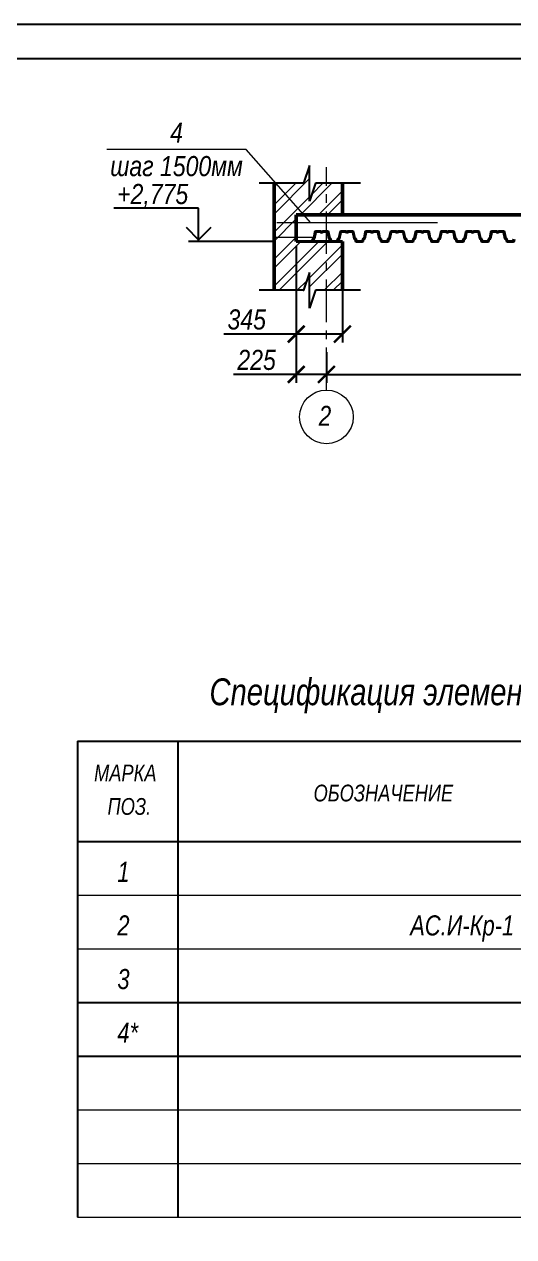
# Model space of a CAD drawing. Header units: millimetres. Extents: x 1582001 to 3303937, y 226471 to 491235.
# Drawn here: x 1688208 to 1695510, y 302866 to 320955 of the extents above; entities that cross this region are included whole.
import ezdxf

# ---------------------------------------------------------------- set-up
doc = ezdxf.new("R2010")
doc.units = ezdxf.units.MM
doc.linetypes.add('CENTER', pattern=[50.8, 31.75, -6.35, 6.35, -6.35])
doc.layers.get('Defpoints').update_dxf_attribs({"color": 255, "lineweight": 30})
for name, color, linetype in [('00', 15, 'Continuous'), ('6', 7, 'Continuous'), ('Spezifikazia', 250, 'Continuous'), ('Формуляр', 138, 'Continuous')]:
    doc.layers.add(name, color=color, linetype=linetype)
for name, color, linetype, lineweight in [('A-Wall-G', 22, 'Continuous', 50), ('Оси', 251, 'CENTER', 9), ('перекрытия', 7, 'Continuous', 40), ('Размеры', 7, 'Continuous', 18), ('Штриховки', 251, 'Continuous', 20)]:
    doc.layers.add(name, color=color, linetype=linetype, lineweight=lineweight)
doc.styles.add('GOST 2.304', font='ARIALNI.TTF', dxfattribs={"width": 0.98, "height": 300})
doc.styles.get("Standard").update_dxf_attribs({"font": 'ARIALNI.TTF', "height": 300})
doc.styles.add('STYLE1', font='ARIALNI.TTF', dxfattribs={"height": 300})
doc.styles.add('Текст', font='ARIALNI.TTF')
doc.dimstyles.new('х2', dxfattribs={"dimscale": 100, "dimtxt": 2.5, "dimasz": 2.5, "dimexe": 1.25, "dimexo": 0.625, "dimtad": 1, "dimdec": 0, "dimlfac": 0.5, "dimtxsty": 'Standard', "dimblk": 'ARCHTICK', "dimcen": 2.5, "dimadec": 0, "dimazin": 0, "dimtfac": 1, "dimtdec": 0, "dimtmove": 0, "dimatfit": 3, "dimfxl": 0, "dimarcsym": 0})

# ---------------------------------------------------------------- blocks, each defined once
blk = doc.blocks.new('1')
at = {"layer": 'перекрытия', "lineweight": 40, "ltscale": 100}
for p, q in [((0, 2), (80, 2)), ((95, 34), (90, 10)), ((97, 34), (92, 10)), ((107, 42), (105, 42)), ((107, 40), (105, 40)), ((132, 142), (114, 47)), ((134, 142), (115, 46)), ((210, 152), (144, 152)), ((210, 150), (144, 150)), ((230, 138), (226, 138)), ((230, 136), (226, 136)), ((311, 152), (246, 152)), ((311, 150), (246, 150)), ((321, 142), (340, 46)), ((323, 142), (342, 47)), ((348, 42), (351, 42)), ((348, 40), (351, 40)), ((359, 34), (363, 10)), ((360, 34), (365, 10)), ((375, 2), (455, 2)), ((375, 0), (455, 0)), ((470, 34), (465, 10)), ((470, 34), (465, 10)), ((472, 34), (467, 10)), ((472, 34), (467, 10)), ((482, 42), (480, 42)), ((482, 42), (480, 42)), ((482, 40), (480, 40)), ((482, 40), (480, 40)), ((507, 142), (489, 47)), ((509, 142), (490, 46)), ((585, 152), (519, 152)), ((585, 150), (519, 150)), ((605, 138), (601, 138)), ((605, 136), (601, 136)), ((686, 152), (621, 152)), ((686, 150), (621, 150)), ((696, 142), (715, 46)), ((698, 142), (717, 47)), ((723, 42), (726, 42)), ((723, 40), (726, 40)), ((734, 34), (738, 10)), ((735, 34), (740, 10)), ((750, 2), (830, 2)), ((750, 0), (830, 0))]:
    blk.add_line(p, q, dxfattribs=at)
for centre, radius, start, end in [((80, 12), 12, 270, 348.8738), ((80, 12), 10.2, 270, 348.8738), ((105, 32), 9.8, 90, 168.8738), ((105, 32), 8, 90, 168.8738), ((107, 48), 6.2, 270, 348.8738), ((107, 48), 8, 270, 348.8738), ((144, 140), 11.8, 90, 168.8738), ((144, 140), 10, 90, 168.8738), ((210, 142), 9.8, 7.1808, 90), ((210, 142), 8, 7.1808, 90), ((226, 144), 8, 187.1808, 270), ((226, 144), 6.2, 187.1808, 270), ((230, 144), 8, 270, 352.8192), ((230, 144), 6.2, 270, 352.8192), ((246, 142), 9.8, 90, 172.8192), ((246, 142), 8, 90, 172.8192), ((311, 140), 11.8, 11.1262, 90), ((311, 140), 10, 11.1262, 90), ((348, 48), 8, 191.1262, 270), ((348, 48), 6.2, 191.1262, 270), ((351, 32), 9.8, 11.1262, 90), ((351, 32), 8, 11.1262, 90), ((375, 12), 12, 191.1262, 270), ((375, 12), 10.2, 191.1262, 270), ((455, 12), 12, 270, 348.8738), ((455, 12), 10.2, 270, 348.8738), ((455, 12), 12, 270, 348.8738), ((455, 12), 10.2, 270, 348.8738), ((480, 32), 9.8, 90, 168.8738), ((480, 32), 9.8, 90, 168.8738), ((480, 32), 8, 90, 168.8738), ((480, 32), 8, 90, 168.8738), ((482, 48), 6.2, 270, 348.8738), ((482, 48), 6.2, 270, 348.8738), ((482, 48), 8, 270, 348.8738), ((482, 48), 8, 270, 348.8738), ((519, 140), 11.8, 90, 168.8738), ((519, 140), 10, 90, 168.8738), ((585, 142), 9.8, 7.1808, 90), ((585, 142), 8, 7.1808, 90), ((601, 144), 8, 187.1808, 270), ((601, 144), 6.2, 187.1808, 270), ((605, 144), 8, 270, 352.8192), ((605, 144), 6.2, 270, 352.8192), ((621, 142), 9.8, 90, 172.8192), ((621, 142), 8, 90, 172.8192), ((686, 140), 11.8, 11.1262, 90), ((686, 140), 10, 11.1262, 90), ((723, 48), 8, 191.1262, 270), ((723, 48), 6.2, 191.1262, 270), ((726, 32), 9.8, 11.1262, 90), ((726, 32), 8, 11.1262, 90), ((750, 12), 12, 191.1262, 270), ((750, 12), 10.2, 191.1262, 270)]:
    blk.add_arc(centre, radius, start, end, dxfattribs=at)
blk = doc.blocks.new('_ArchTick')
at = {"color": 0, "linetype": 'ByBlock', "const_width": 0.15}
blk.add_lwpolyline([(-0.5, -0.5), (0.5, 0.5)], dxfattribs=at)
blk = doc.blocks.new('*D1952')
at = {"layer": 'Defpoints', "color": 0, "lineweight": -3, "ltscale": 100, "transparency": 16777216}
for p in [(1703426, 316508), (1692715, 316021), (1703426, 315731)]:
    blk.add_point(p, dxfattribs=at)
at = {"layer": 'Размеры', "color": 0, "lineweight": -2, "ltscale": 100, "transparency": 16777216}
for p, q in [((1703426, 316446), (1703426, 315606)), ((1692715, 315959), (1692715, 315606)), ((1692715, 315731), (1703426, 315731))]:
    blk.add_line(p, q, dxfattribs=at)
at = {"layer": 'Размеры', "color": 0, "lineweight": -2, "ltscale": 100, "transparency": 16777216, "xscale": 250, "yscale": 250, "zscale": 250, "rotation": 180}
blk.add_blockref('_ArchTick', (1692715, 315731), dxfattribs=at)
at = {"layer": 'Размеры', "color": 0, "lineweight": -2, "ltscale": 100, "transparency": 16777216, "xscale": 250, "yscale": 250, "zscale": 250}
blk.add_blockref('_ArchTick', (1703426, 315731), dxfattribs=at)
at = {"layer": 'Размеры', "color": 0, "ltscale": 100, "transparency": 16777216, "insert": (1698071, 315974), "char_height": 300, "attachment_point": 5}
blk.add_mtext('\\L7400', dxfattribs=at)
blk = doc.blocks.new('*D1953')
at = {"layer": 'Defpoints', "color": 0, "lineweight": -3, "ltscale": 100, "transparency": 16777216}
for p in [(1692266, 316813), (1692715, 316124), (1692266, 315731)]:
    blk.add_point(p, dxfattribs=at)
at = {"layer": 'Размеры', "color": 0, "lineweight": -2, "ltscale": 100, "transparency": 16777216}
for p, q in [((1692266, 316750), (1692266, 315606)), ((1692715, 316062), (1692715, 315606)), ((1692266, 315731), (1691332, 315731)), ((1692715, 315731), (1692266, 315731))]:
    blk.add_line(p, q, dxfattribs=at)
at = {"layer": 'Размеры', "color": 0, "lineweight": -2, "ltscale": 100, "transparency": 16777216, "xscale": 250, "yscale": 250, "zscale": 250, "rotation": 180}
blk.add_blockref('_ArchTick', (1692266, 315731), dxfattribs=at)
at = {"layer": 'Размеры', "color": 0, "lineweight": -2, "ltscale": 100, "transparency": 16777216, "xscale": 250, "yscale": 250, "zscale": 250}
blk.add_blockref('_ArchTick', (1692715, 315731), dxfattribs=at)
at = {"layer": 'Размеры', "color": 0, "ltscale": 100, "transparency": 16777216, "insert": (1691674, 315946), "char_height": 300, "attachment_point": 5}
blk.add_mtext('225', dxfattribs=at)
blk = doc.blocks.new('*D2137')
at = {"layer": 'Defpoints', "color": 0, "lineweight": -3, "ltscale": 100, "transparency": 16777216}
for p in [(1692266, 317713), (1692955, 317713), (1692266, 316333)]:
    blk.add_point(p, dxfattribs=at)
at = {"layer": 'Размеры', "color": 0, "lineweight": -2, "ltscale": 100, "transparency": 16777216}
for p, q in [((1692266, 317650), (1692266, 316208)), ((1692955, 317650), (1692955, 316208)), ((1692266, 316333), (1691184, 316333)), ((1692955, 316333), (1692266, 316333))]:
    blk.add_line(p, q, dxfattribs=at)
at = {"layer": 'Размеры', "color": 0, "lineweight": -2, "ltscale": 100, "transparency": 16777216, "xscale": 250, "yscale": 250, "zscale": 250, "rotation": 180}
blk.add_blockref('_ArchTick', (1692266, 316333), dxfattribs=at)
at = {"layer": 'Размеры', "color": 0, "lineweight": -2, "ltscale": 100, "transparency": 16777216, "xscale": 250, "yscale": 250, "zscale": 250}
blk.add_blockref('_ArchTick', (1692955, 316333), dxfattribs=at)
at = {"layer": 'Размеры', "color": 0, "ltscale": 100, "transparency": 16777216, "insert": (1691527, 316549), "char_height": 300, "attachment_point": 5}
blk.add_mtext('345', dxfattribs=at)

msp = doc.modelspace()

# ---------------------------------------------------------------- hatches: boundary and pattern name
at = {"layer": 'Размеры', "ltscale": 100}
h = msp.add_hatch(dxfattribs=at)
h.set_pattern_fill('ANSI32', color=256, scale=30, style=0)
h.set_pattern_definition([(45, (227969.22, -21873.42), (-202.055763, 202.055763), []), (45, (228103.92, -21873.42), (-202.055763, 202.055763), [])])
h.paths.add_polyline_path([(1692955.4, 318582.4), (1692715.4, 318582.4), (1692715.4, 318112.8), (1692955.4, 318112.8)])
h.paths.add_polyline_path([(1692715.4, 316986.4), (1692955.4, 316986.4), (1692955.4, 317712.8), (1692715.4, 317712.8)])
h.paths.add_polyline_path([(1692715.4, 317712.8), (1692265.4, 317712.8), (1692265.4, 318112.8), (1692715.4, 318112.8), (1692715.4, 318582.4), (1692551.7, 318582.4), (1692463.3, 318317), (1692463.3, 318847.7), (1692374.8, 318582.4), (1691935.4, 318582.4), (1691935.4, 316986.4), (1692374.8, 316986.4), (1692463.3, 317251.8), (1692463.3, 316721.1), (1692551.7, 316986.4), (1692715.4, 316986.4)])

# ---------------------------------------------------------------- linework, layer by layer
at = {"layer": '00', "color": 15, "linetype": 'Continuous'}
for p, q in [((1692463.3, 318847.7), (1692374.8, 318582.4)), ((1692463.3, 318317), (1692463.3, 318847.7)), ((1692374.8, 318582.4), (1691710.6, 318582.4)), ((1692551.7, 318582.4), (1692463.3, 318317)), ((1693224.3, 318582.4), (1692551.7, 318582.4)), ((1692463.3, 317251.8), (1692374.8, 316986.4)), ((1692463.3, 316721.1), (1692463.3, 317251.8)), ((1692374.8, 316986.4), (1691710.6, 316986.4)), ((1692551.7, 316986.4), (1692463.3, 316721.1)), ((1693224.3, 316986.4), (1692551.7, 316986.4))]:
    msp.add_line(p, q, dxfattribs=at)
at = {"layer": '6', "color": 12}
for p in [(1692374.8, 318582.4), (1692374.8, 316986.4)]:
    msp.add_point(p, dxfattribs=at)
at = {"layer": 'A-Wall-G', "color": 0, "ltscale": 100}
for p, q in [((1691935.4, 316986.4), (1691935.4, 318582.4)), ((1692955.4, 318112.8), (1692955.4, 318582.4)), ((1692265.4, 318112.8), (1692265.4, 317712.8)), ((1697707.9, 318112.8), (1692265.4, 318112.8)), ((1692955.4, 316986.4), (1692955.4, 317712.8))]:
    msp.add_line(p, q, dxfattribs=at)
at = {"layer": 'A-Wall-G', "lineweight": 20}
msp.add_line((1692545.4, 317772.8), (1691935.4, 317772.8), dxfattribs=at)
at = {"layer": 'Spezifikazia', "ltscale": 500}
for p, q in [((1689000.7, 310261), (1689000.7, 303161)), ((1689000.7, 310261), (1707500.7, 310261)), ((1690500.7, 310261), (1690500.7, 303161)), ((1689000.7, 308761), (1707500.7, 308761))]:
    msp.add_line(p, q, dxfattribs=at)
at = {"layer": 'Spezifikazia', "lineweight": 18, "ltscale": 500}
for p, q in [((1689000.7, 307961), (1707500.7, 307961)), ((1689000.7, 307161), (1707500.7, 307161)), ((1689000.7, 304761), (1707500.7, 304761)), ((1689000.7, 303961), (1707500.7, 303961)), ((1689000.7, 303161), (1707500.7, 303161))]:
    msp.add_line(p, q, dxfattribs=at)
at = {"layer": 'Spezifikazia'}
for p, q in [((1689000.7, 306361), (1707500.7, 306361)), ((1689000.7, 305561), (1707500.7, 305561)), ((1689000.7, 305561), (1707500.7, 305561))]:
    msp.add_line(p, q, dxfattribs=at)
at = {"layer": 'Оси', "ltscale": 20}
msp.add_line((1692715.4, 315496.8), (1692715.4, 318824.7), dxfattribs=at)
at = {"layer": 'Оси', "linetype": 'Continuous'}
msp.add_circle((1692715.4, 315096.8), 400, dxfattribs=at)
at = {"layer": 'перекрытия', "lineweight": 40, "ltscale": 100}
for p, q in [((1692550.1, 317855.1), (1692531.3, 317759.6)), ((1692551.9, 317854.7), (1692533.1, 317759.3)), ((1692627.4, 317864.6), (1692561.7, 317864.6)), ((1692627.4, 317862.8), (1692561.7, 317862.8)), ((1692647.6, 317850.6), (1692643.3, 317850.6)), ((1692647.6, 317848.8), (1692643.3, 317848.8)), ((1692729.2, 317864.6), (1692663.4, 317864.6)), ((1692729.2, 317862.8), (1692663.4, 317862.8)), ((1692739, 317854.7), (1692757.8, 317759.3)), ((1692740.8, 317855.1), (1692759.6, 317759.6)), ((1692925.1, 317855.1), (1692906.3, 317759.6)), ((1692926.9, 317854.7), (1692908.1, 317759.3)), ((1693002.4, 317864.6), (1692936.7, 317864.6)), ((1693002.4, 317862.8), (1692936.7, 317862.8)), ((1693022.6, 317850.6), (1693018.3, 317850.6)), ((1693022.6, 317848.8), (1693018.3, 317848.8)), ((1693104.2, 317864.6), (1693038.4, 317864.6)), ((1693104.2, 317862.8), (1693038.4, 317862.8)), ((1693114, 317854.7), (1693132.8, 317759.3)), ((1693115.8, 317855.1), (1693134.6, 317759.6)), ((1693300.1, 317855.1), (1693281.3, 317759.6)), ((1693301.9, 317854.7), (1693283.1, 317759.3)), ((1693377.4, 317864.6), (1693311.7, 317864.6)), ((1693377.4, 317862.8), (1693311.7, 317862.8)), ((1693397.6, 317850.6), (1693393.3, 317850.6)), ((1693397.6, 317848.8), (1693393.3, 317848.8)), ((1693479.2, 317864.6), (1693413.4, 317864.6)), ((1693479.2, 317862.8), (1693413.4, 317862.8)), ((1693489, 317854.7), (1693507.8, 317759.3)), ((1693490.8, 317855.1), (1693509.6, 317759.6)), ((1693675.1, 317855.1), (1693656.3, 317759.6)), ((1693676.9, 317854.7), (1693658.1, 317759.3)), ((1693752.4, 317864.6), (1693686.7, 317864.6)), ((1693752.4, 317862.8), (1693686.7, 317862.8)), ((1693772.6, 317850.6), (1693768.3, 317850.6)), ((1693772.6, 317848.8), (1693768.3, 317848.8)), ((1693854.2, 317864.6), (1693788.4, 317864.6)), ((1693854.2, 317862.8), (1693788.4, 317862.8)), ((1693864, 317854.7), (1693882.8, 317759.3)), ((1693865.8, 317855.1), (1693884.6, 317759.6)), ((1694050.1, 317855.1), (1694031.3, 317759.6)), ((1694051.9, 317854.7), (1694033.1, 317759.3)), ((1694127.4, 317864.6), (1694061.7, 317864.6)), ((1694127.4, 317862.8), (1694061.7, 317862.8)), ((1694147.6, 317850.6), (1694143.3, 317850.6)), ((1694147.6, 317848.8), (1694143.3, 317848.8)), ((1694229.2, 317864.6), (1694163.4, 317864.6)), ((1694229.2, 317862.8), (1694163.4, 317862.8)), ((1694239, 317854.7), (1694257.8, 317759.3)), ((1694240.8, 317855.1), (1694259.6, 317759.6)), ((1695175.1, 317855.1), (1695156.3, 317759.6)), ((1695176.9, 317854.7), (1695158.1, 317759.3)), ((1695252.4, 317864.6), (1695186.7, 317864.6)), ((1695252.4, 317862.8), (1695186.7, 317862.8)), ((1695272.6, 317850.6), (1695268.3, 317850.6)), ((1695272.6, 317848.8), (1695268.3, 317848.8)), ((1695354.2, 317864.6), (1695288.4, 317864.6)), ((1695354.2, 317862.8), (1695288.4, 317862.8)), ((1695364, 317854.7), (1695382.8, 317759.3)), ((1695365.8, 317855.1), (1695384.6, 317759.6)), ((1692265.9, 317712.8), (1692955.4, 317712.8)), ((1692417.8, 317714.6), (1692498.1, 317714.6)), ((1692417.8, 317712.8), (1692498.1, 317712.8)), ((1692512.8, 317746.7), (1692508.1, 317722.8)), ((1692514.5, 317746.4), (1692509.9, 317722.5)), ((1692525.2, 317754.6), (1692522.4, 317754.6)), ((1692525.2, 317752.8), (1692522.4, 317752.8)), ((1692765.7, 317754.6), (1692768.5, 317754.6)), ((1692765.7, 317752.8), (1692768.5, 317752.8)), ((1692776.4, 317746.4), (1692781, 317722.5)), ((1692778.1, 317746.7), (1692782.8, 317722.8)), ((1692792.8, 317714.6), (1692873.1, 317714.6)), ((1692792.8, 317712.8), (1692873.1, 317712.8)), ((1692887.8, 317746.7), (1692883.1, 317722.8)), ((1692887.8, 317746.7), (1692883.1, 317722.8)), ((1692889.5, 317746.4), (1692884.9, 317722.5)), ((1692889.5, 317746.4), (1692884.9, 317722.5)), ((1692900.2, 317754.6), (1692897.4, 317754.6)), ((1692900.2, 317754.6), (1692897.4, 317754.6)), ((1692900.2, 317752.8), (1692897.4, 317752.8)), ((1692900.2, 317752.8), (1692897.4, 317752.8)), ((1693140.7, 317754.6), (1693143.5, 317754.6)), ((1693140.7, 317752.8), (1693143.5, 317752.8)), ((1693151.4, 317746.4), (1693156, 317722.5)), ((1693153.1, 317746.7), (1693157.8, 317722.8)), ((1693167.8, 317714.6), (1693248.1, 317714.6)), ((1693167.8, 317712.8), (1693248.1, 317712.8)), ((1693262.8, 317746.7), (1693258.1, 317722.8)), ((1693262.8, 317746.7), (1693258.1, 317722.8)), ((1693264.5, 317746.4), (1693259.9, 317722.5)), ((1693264.5, 317746.4), (1693259.9, 317722.5)), ((1693275.2, 317754.6), (1693272.4, 317754.6)), ((1693275.2, 317754.6), (1693272.4, 317754.6)), ((1693275.2, 317752.8), (1693272.4, 317752.8)), ((1693275.2, 317752.8), (1693272.4, 317752.8)), ((1693515.7, 317754.6), (1693518.5, 317754.6)), ((1693515.7, 317752.8), (1693518.5, 317752.8)), ((1693526.4, 317746.4), (1693531, 317722.5)), ((1693528.1, 317746.7), (1693532.8, 317722.8)), ((1693530.6, 317724.8), (1693531, 317722.5)), ((1693532.4, 317725.2), (1693532.8, 317722.8)), ((1693542.8, 317714.6), (1693623.1, 317714.6)), ((1693542.8, 317712.8), (1693623.1, 317712.8)), ((1693637.8, 317746.7), (1693633.1, 317722.8)), ((1693637.8, 317746.7), (1693633.1, 317722.8)), ((1693639.5, 317746.4), (1693634.9, 317722.5)), ((1693639.5, 317746.4), (1693634.9, 317722.5)), ((1693650.2, 317754.6), (1693647.4, 317754.6)), ((1693650.2, 317754.6), (1693647.4, 317754.6)), ((1693650.2, 317752.8), (1693647.4, 317752.8)), ((1693650.2, 317752.8), (1693647.4, 317752.8)), ((1693890.7, 317754.6), (1693893.5, 317754.6)), ((1693890.7, 317752.8), (1693893.5, 317752.8)), ((1693901.4, 317746.4), (1693906, 317722.5)), ((1693903.1, 317746.7), (1693907.8, 317722.8)), ((1693905.6, 317724.8), (1693906, 317722.5)), ((1693907.4, 317725.2), (1693907.8, 317722.8)), ((1693917.8, 317714.6), (1693998.1, 317714.6)), ((1693998.1, 317714.6), (1693917.8, 317714.6)), ((1693917.8, 317712.8), (1693998.1, 317712.8)), ((1693998.1, 317712.8), (1693917.8, 317712.8)), ((1694012.8, 317746.7), (1694008.1, 317722.8)), ((1694014.5, 317746.4), (1694009.9, 317722.5)), ((1694025.2, 317754.6), (1694022.4, 317754.6)), ((1694025.2, 317752.8), (1694022.4, 317752.8)), ((1694265.7, 317754.6), (1694268.5, 317754.6)), ((1694265.7, 317752.8), (1694268.5, 317752.8)), ((1694276.4, 317746.4), (1694281, 317722.5)), ((1694278.1, 317746.7), (1694282.8, 317722.8)), ((1694292.8, 317712.8), (1694373.1, 317712.8)), ((1695137.8, 317746.7), (1695133.1, 317722.8)), ((1695137.8, 317746.7), (1695133.1, 317722.8)), ((1695139.5, 317746.4), (1695134.9, 317722.5)), ((1695139.5, 317746.4), (1695134.9, 317722.5)), ((1695150.2, 317754.6), (1695147.4, 317754.6)), ((1695150.2, 317754.6), (1695147.4, 317754.6)), ((1695150.2, 317752.8), (1695147.4, 317752.8)), ((1695150.2, 317752.8), (1695147.4, 317752.8)), ((1695390.7, 317754.6), (1695393.5, 317754.6)), ((1695390.7, 317752.8), (1695393.5, 317752.8)), ((1695401.4, 317746.4), (1695406, 317722.5)), ((1695403.1, 317746.7), (1695407.8, 317722.8)), ((1695405.6, 317724.8), (1695406, 317722.5)), ((1695407.4, 317725.2), (1695407.8, 317722.8)), ((1695417.8, 317714.6), (1695498.1, 317714.6)), ((1695498.1, 317714.6), (1695417.8, 317714.6)), ((1695417.8, 317712.8), (1695498.1, 317712.8)), ((1695498.1, 317712.8), (1695417.8, 317712.8)), ((1695512.8, 317746.7), (1695508.1, 317722.8)), ((1695514.5, 317746.4), (1695509.9, 317722.5))]:
    msp.add_line(p, q, dxfattribs=at)
for centre, radius, start, end in [((1692561.7, 317852.8), 11.8, 90, 168.87383), ((1692561.7, 317852.8), 10, 90, 168.87383), ((1692627.4, 317854.8), 9.8, 7.18076, 90), ((1692627.4, 317854.8), 8, 7.18076, 90), ((1692643.3, 317856.8), 8, 187.18076, 270), ((1692643.3, 317856.8), 6.2, 187.18076, 270), ((1692647.6, 317856.8), 6.2, 270, 352.81924), ((1692647.6, 317856.8), 8, 270, 352.81924), ((1692663.4, 317854.8), 9.8, 90, 172.81924), ((1692663.4, 317854.8), 8, 90, 172.81924), ((1692729.2, 317852.8), 11.8, 11.12617, 90), ((1692729.2, 317852.8), 10, 11.12617, 90), ((1692936.7, 317852.8), 11.8, 90, 168.87383), ((1692936.7, 317852.8), 10, 90, 168.87383), ((1693002.4, 317854.8), 9.8, 7.18076, 90), ((1693002.4, 317854.8), 8, 7.18076, 90), ((1693018.3, 317856.8), 8, 187.18076, 270), ((1693018.3, 317856.8), 6.2, 187.18076, 270), ((1693022.6, 317856.8), 6.2, 270, 352.81924), ((1693022.6, 317856.8), 8, 270, 352.81924), ((1693038.4, 317854.8), 9.8, 90, 172.81924), ((1693038.4, 317854.8), 8, 90, 172.81924), ((1693104.2, 317852.8), 11.8, 11.12617, 90), ((1693104.2, 317852.8), 10, 11.12617, 90), ((1693311.7, 317852.8), 11.8, 90, 168.87383), ((1693311.7, 317852.8), 10, 90, 168.87383), ((1693377.4, 317854.8), 9.8, 7.18076, 90), ((1693377.4, 317854.8), 8, 7.18076, 90), ((1693393.3, 317856.8), 8, 187.18076, 270), ((1693393.3, 317856.8), 6.2, 187.18076, 270), ((1693397.6, 317856.8), 6.2, 270, 352.81924), ((1693397.6, 317856.8), 8, 270, 352.81924), ((1693413.4, 317854.8), 9.8, 90, 172.81924), ((1693413.4, 317854.8), 8, 90, 172.81924), ((1693479.2, 317852.8), 11.8, 11.12617, 90), ((1693479.2, 317852.8), 10, 11.12617, 90), ((1693686.7, 317852.8), 11.8, 90, 168.87383), ((1693686.7, 317852.8), 10, 90, 168.87383), ((1693752.4, 317854.8), 9.8, 7.18076, 90), ((1693752.4, 317854.8), 8, 7.18076, 90), ((1693768.3, 317856.8), 8, 187.18076, 270), ((1693768.3, 317856.8), 6.2, 187.18076, 270), ((1693772.6, 317856.8), 6.2, 270, 352.81924), ((1693772.6, 317856.8), 8, 270, 352.81924), ((1693788.4, 317854.8), 9.8, 90, 172.81924), ((1693788.4, 317854.8), 8, 90, 172.81924), ((1693854.2, 317852.8), 11.8, 11.12617, 90), ((1693854.2, 317852.8), 10, 11.12617, 90), ((1694061.7, 317852.8), 11.8, 90, 168.87383), ((1694061.7, 317852.8), 10, 90, 168.87383), ((1694127.4, 317854.8), 9.8, 7.18076, 90), ((1694127.4, 317854.8), 8, 7.18076, 90), ((1694143.3, 317856.8), 8, 187.18076, 270), ((1694143.3, 317856.8), 6.2, 187.18076, 270), ((1694147.6, 317856.8), 6.2, 270, 352.81924), ((1694147.6, 317856.8), 8, 270, 352.81924), ((1694163.4, 317854.8), 9.8, 90, 172.81924), ((1694163.4, 317854.8), 8, 90, 172.81924), ((1694229.2, 317852.8), 11.8, 11.12617, 90), ((1694229.2, 317852.8), 10, 11.12617, 90), ((1695186.7, 317852.8), 11.8, 90, 168.87383), ((1695186.7, 317852.8), 10, 90, 168.87383), ((1695252.4, 317854.8), 9.8, 7.18076, 90), ((1695252.4, 317854.8), 8, 7.18076, 90), ((1695268.3, 317856.8), 8, 187.18076, 270), ((1695268.3, 317856.8), 6.2, 187.18076, 270), ((1695272.6, 317856.8), 6.2, 270, 352.81924), ((1695272.6, 317856.8), 8, 270, 352.81924), ((1695288.4, 317854.8), 9.8, 90, 172.81924), ((1695288.4, 317854.8), 8, 90, 172.81924), ((1695354.2, 317852.8), 11.8, 11.12617, 90), ((1695354.2, 317852.8), 10, 11.12617, 90), ((1692498.1, 317724.8), 10.2, 270, 348.87383), ((1692498.1, 317724.8), 12, 270, 348.87383), ((1692522.4, 317744.8), 9.8, 90, 168.87383), ((1692522.4, 317744.8), 8, 90, 168.87383), ((1692525.2, 317760.8), 6.2, 270, 348.87383), ((1692525.2, 317760.8), 8, 270, 348.87383), ((1692765.7, 317760.8), 8, 191.12617, 270), ((1692765.7, 317760.8), 6.2, 191.12617, 270), ((1692768.5, 317744.8), 9.8, 11.12617, 90), ((1692768.5, 317744.8), 8, 11.12617, 90), ((1692792.8, 317724.8), 12, 191.12617, 270), ((1692792.8, 317724.8), 10.2, 191.12617, 270), ((1692873.1, 317724.8), 10.2, 270, 348.87383), ((1692873.1, 317724.8), 10.2, 270, 348.87383), ((1692873.1, 317724.8), 12, 270, 348.87383), ((1692873.1, 317724.8), 12, 270, 348.87383), ((1692897.4, 317744.8), 9.8, 90, 168.87383), ((1692897.4, 317744.8), 9.8, 90, 168.87383), ((1692897.4, 317744.8), 8, 90, 168.87383), ((1692897.4, 317744.8), 8, 90, 168.87383), ((1692900.2, 317760.8), 6.2, 270, 348.87383), ((1692900.2, 317760.8), 6.2, 270, 348.87383), ((1692900.2, 317760.8), 8, 270, 348.87383), ((1692900.2, 317760.8), 8, 270, 348.87383), ((1693140.7, 317760.8), 8, 191.12617, 270), ((1693140.7, 317760.8), 6.2, 191.12617, 270), ((1693143.5, 317744.8), 9.8, 11.12617, 90), ((1693143.5, 317744.8), 8, 11.12617, 90), ((1693167.8, 317724.8), 12, 191.12617, 270), ((1693167.8, 317724.8), 10.2, 191.12617, 270), ((1693248.1, 317724.8), 10.2, 270, 348.87383), ((1693248.1, 317724.8), 10.2, 270, 348.87383), ((1693248.1, 317724.8), 12, 270, 348.87383), ((1693248.1, 317724.8), 12, 270, 348.87383), ((1693272.4, 317744.8), 9.8, 90, 168.87383), ((1693272.4, 317744.8), 9.8, 90, 168.87383), ((1693272.4, 317744.8), 8, 90, 168.87383), ((1693272.4, 317744.8), 8, 90, 168.87383), ((1693275.2, 317760.8), 6.2, 270, 348.87383), ((1693275.2, 317760.8), 6.2, 270, 348.87383), ((1693275.2, 317760.8), 8, 270, 348.87383), ((1693275.2, 317760.8), 8, 270, 348.87383), ((1693515.7, 317760.8), 8, 191.12617, 270), ((1693515.7, 317760.8), 6.2, 191.12617, 270), ((1693518.5, 317744.8), 9.8, 11.12617, 90), ((1693518.5, 317744.8), 8, 11.12617, 90), ((1693542.8, 317724.8), 12, 191.12617, 270), ((1693542.8, 317724.8), 12, 191.12617, 270), ((1693542.8, 317724.8), 10.2, 191.12617, 270), ((1693542.8, 317724.8), 10.2, 191.12617, 270), ((1693623.1, 317724.8), 10.2, 270, 348.87383), ((1693623.1, 317724.8), 10.2, 270, 348.87383), ((1693623.1, 317724.8), 12, 270, 348.87383), ((1693623.1, 317724.8), 12, 270, 348.87383), ((1693647.4, 317744.8), 9.8, 90, 168.87383), ((1693647.4, 317744.8), 9.8, 90, 168.87383), ((1693647.4, 317744.8), 8, 90, 168.87383), ((1693647.4, 317744.8), 8, 90, 168.87383), ((1693650.2, 317760.8), 6.2, 270, 348.87383), ((1693650.2, 317760.8), 6.2, 270, 348.87383), ((1693650.2, 317760.8), 8, 270, 348.87383), ((1693650.2, 317760.8), 8, 270, 348.87383), ((1693890.7, 317760.8), 8, 191.12617, 270), ((1693890.7, 317760.8), 6.2, 191.12617, 270), ((1693893.5, 317744.8), 9.8, 11.12617, 90), ((1693893.5, 317744.8), 8, 11.12617, 90), ((1693917.8, 317724.8), 12, 191.12617, 270), ((1693917.8, 317724.8), 12, 191.12617, 270), ((1693917.8, 317724.8), 10.2, 191.12617, 270), ((1693917.8, 317724.8), 10.2, 191.12617, 270), ((1693998.1, 317724.8), 10.2, 270, 348.87383), ((1693998.1, 317724.8), 10.2, 270, 348.87383), ((1693998.1, 317724.8), 10.2, 270, 348.87383), ((1693998.1, 317724.8), 12, 270, 348.87383), ((1693998.1, 317724.8), 12, 270, 348.87383), ((1693998.1, 317724.8), 12, 270, 348.87383), ((1694022.4, 317744.8), 9.8, 90, 168.87383), ((1694022.4, 317744.8), 8, 90, 168.87383), ((1694025.2, 317760.8), 6.2, 270, 348.87383), ((1694025.2, 317760.8), 8, 270, 348.87383), ((1694265.7, 317760.8), 8, 191.12617, 270), ((1694265.7, 317760.8), 6.2, 191.12617, 270), ((1694268.5, 317744.8), 9.8, 11.12617, 90), ((1694268.5, 317744.8), 8, 11.12617, 90), ((1694292.8, 317724.8), 12, 191.12617, 270), ((1694292.8, 317724.8), 10.2, 191.12617, 270), ((1695123.1, 317724.8), 10.2, 270, 348.87383), ((1695123.1, 317724.8), 10.2, 270, 348.87383), ((1695123.1, 317724.8), 12, 270, 348.87383), ((1695123.1, 317724.8), 12, 270, 348.87383), ((1695147.4, 317744.8), 9.8, 90, 168.87383), ((1695147.4, 317744.8), 9.8, 90, 168.87383), ((1695147.4, 317744.8), 8, 90, 168.87383), ((1695147.4, 317744.8), 8, 90, 168.87383), ((1695150.2, 317760.8), 6.2, 270, 348.87383), ((1695150.2, 317760.8), 6.2, 270, 348.87383), ((1695150.2, 317760.8), 8, 270, 348.87383), ((1695150.2, 317760.8), 8, 270, 348.87383), ((1695390.7, 317760.8), 8, 191.12617, 270), ((1695390.7, 317760.8), 6.2, 191.12617, 270), ((1695393.5, 317744.8), 9.8, 11.12617, 90), ((1695393.5, 317744.8), 8, 11.12617, 90), ((1695417.8, 317724.8), 12, 191.12617, 270), ((1695417.8, 317724.8), 12, 191.12617, 270), ((1695417.8, 317724.8), 10.2, 191.12617, 270), ((1695417.8, 317724.8), 10.2, 191.12617, 270), ((1695498.1, 317724.8), 10.2, 270, 348.87383), ((1695498.1, 317724.8), 10.2, 270, 348.87383), ((1695498.1, 317724.8), 10.2, 270, 348.87383), ((1695498.1, 317724.8), 12, 270, 348.87383), ((1695498.1, 317724.8), 12, 270, 348.87383), ((1695498.1, 317724.8), 12, 270, 348.87383)]:
    msp.add_arc(centre, radius, start, end, dxfattribs=at)
at = {"layer": 'Размеры', "lineweight": 9, "ltscale": 100}
for p, q in [((1691518.6, 319088.8), (1689441.2, 319088.8)), ((1692482.6, 317993.3), (1691518.6, 319088.8))]:
    msp.add_line(p, q, dxfattribs=at)
at = {"layer": 'Размеры', "linetype": 'Continuous', "lineweight": 25, "ltscale": 100}
for p, q in [((1690809.8, 318212.8), (1689543.4, 318212.8)), ((1690809.8, 317712.8), (1690809.8, 318212.8)), ((1690623.9, 317927), (1690809.8, 317741.1)), ((1690809.8, 317741.1), (1690995.7, 317927)), ((1691935.4, 317712.8), (1690659.8, 317712.8))]:
    msp.add_line(p, q, dxfattribs=at)
at = {"layer": 'Формуляр', "color": 0}
for points in [[(1666000.8, 320955), (1708000.7, 320955), (1708000.7, 291255.1), (1666000.8, 291255.1)], [(1668000.8, 291755.1), (1668000.8, 320444.9), (1707500.7, 320444.9), (1707500.7, 291755.1)]]:
    msp.add_lwpolyline(points, close=True, dxfattribs=at)
at = {"layer": 'Штриховки', "color": 1, "ltscale": 100, "const_width": 20}
msp.add_lwpolyline([(1691975.4, 317993.3), (1694375.8, 317993.3)], dxfattribs=at)

# ---------------------------------------------------------------- block references
at = {"layer": 'Размеры'}
msp.add_blockref('1', (1694292.8, 317712.8), dxfattribs=at)

# ---------------------------------------------------------------- texts
at = {"layer": 'Spezifikazia', "style": 'STYLE1', "width": 0.95}
for s, height, p in [('Спецификация элементов к монолитному перекрытию на отм. +3,225', 400, (1690971.4, 310796.2)), ('МАРКА', 250, (1689250.5, 309661)), ('ОБОЗНАЧЕНИЕ', 250, (1692523.7, 309361)), ('ПОЗ.', 250, (1689450.5, 309161)), ('1', 300, (1689597.3, 308161)), ('2', 300, (1689597.3, 307361)), ('АС.И-Кр-1', 300, (1693965.8, 307361)), ('3', 300, (1689597.3, 306561)), ('3', 300, (1689597.3, 306561)), ('4*', 300, (1689597.3, 305761))]:
    msp.add_text(s, height=height, dxfattribs=at).set_placement(p)
at = {"layer": 'Оси', "linetype": 'Continuous', "ltscale": 100, "insert": (1692601.6, 315113.9), "char_height": 297.23, "attachment_point": 4, "style": 'GOST 2.304'}
msp.add_mtext('{2}', dxfattribs=at)
at = {"layer": 'Размеры', "lineweight": 9, "ltscale": 100, "style": 'Текст'}
for s, p in [('4', (1690384.3, 319188.8)), ('шаг 1500мм', (1689491.2, 318688.8))]:
    msp.add_text(s, height=300, dxfattribs=at).set_placement(p)
at = {"layer": 'Размеры', "linetype": 'Continuous', "lineweight": 25, "ltscale": 100}
msp.add_text('+2,775', height=300, dxfattribs=at).set_placement((1689593.4, 318272.8))

# ---------------------------------------------------------------- dimensions: what is measured, and where the dimension line sits
at = {"layer": 'Размеры', "ltscale": 100}
dim = msp.add_linear_dim(base=(1692265.9, 316333.4), p1=(1692955.4, 317712.8), p2=(1692265.9, 317712.8), dimstyle='х2', dxfattribs=at)
dim.commit()
dim.dimension.update_dxf_attribs({"geometry": '*D2137', "text_midpoint": (1691526.6, 316333.4), "dimtype": 160})
dim = msp.add_linear_dim(base=(1692265.9, 315730.7), p1=(1692715.4, 316124.3), p2=(1692265.9, 316812.9), dimstyle='х2', dxfattribs=at)
dim.commit()
dim.dimension.update_dxf_attribs({"geometry": '*D1953', "text_midpoint": (1691674, 315946.4)})
dim = msp.add_linear_dim(base=(1703425.6, 315730.7), p1=(1692715.4, 316021.2), p2=(1703425.6, 316508.3), text='%%u7400', dimstyle='х2', override={"dimlfac": 0.5, "dimtxsty": 'Standard', "dimblk1": 'ArchTick', "dimblk2": 'ArchTick', "dimsah": 1, "dimtmove": 0, "dimtolj": 0}, dxfattribs=at)
dim.commit()
dim.dimension.update_dxf_attribs({"geometry": '*D1952', "text_midpoint": (1698070.5, 315973.9)})

doc.saveas('drawing.dxf')
